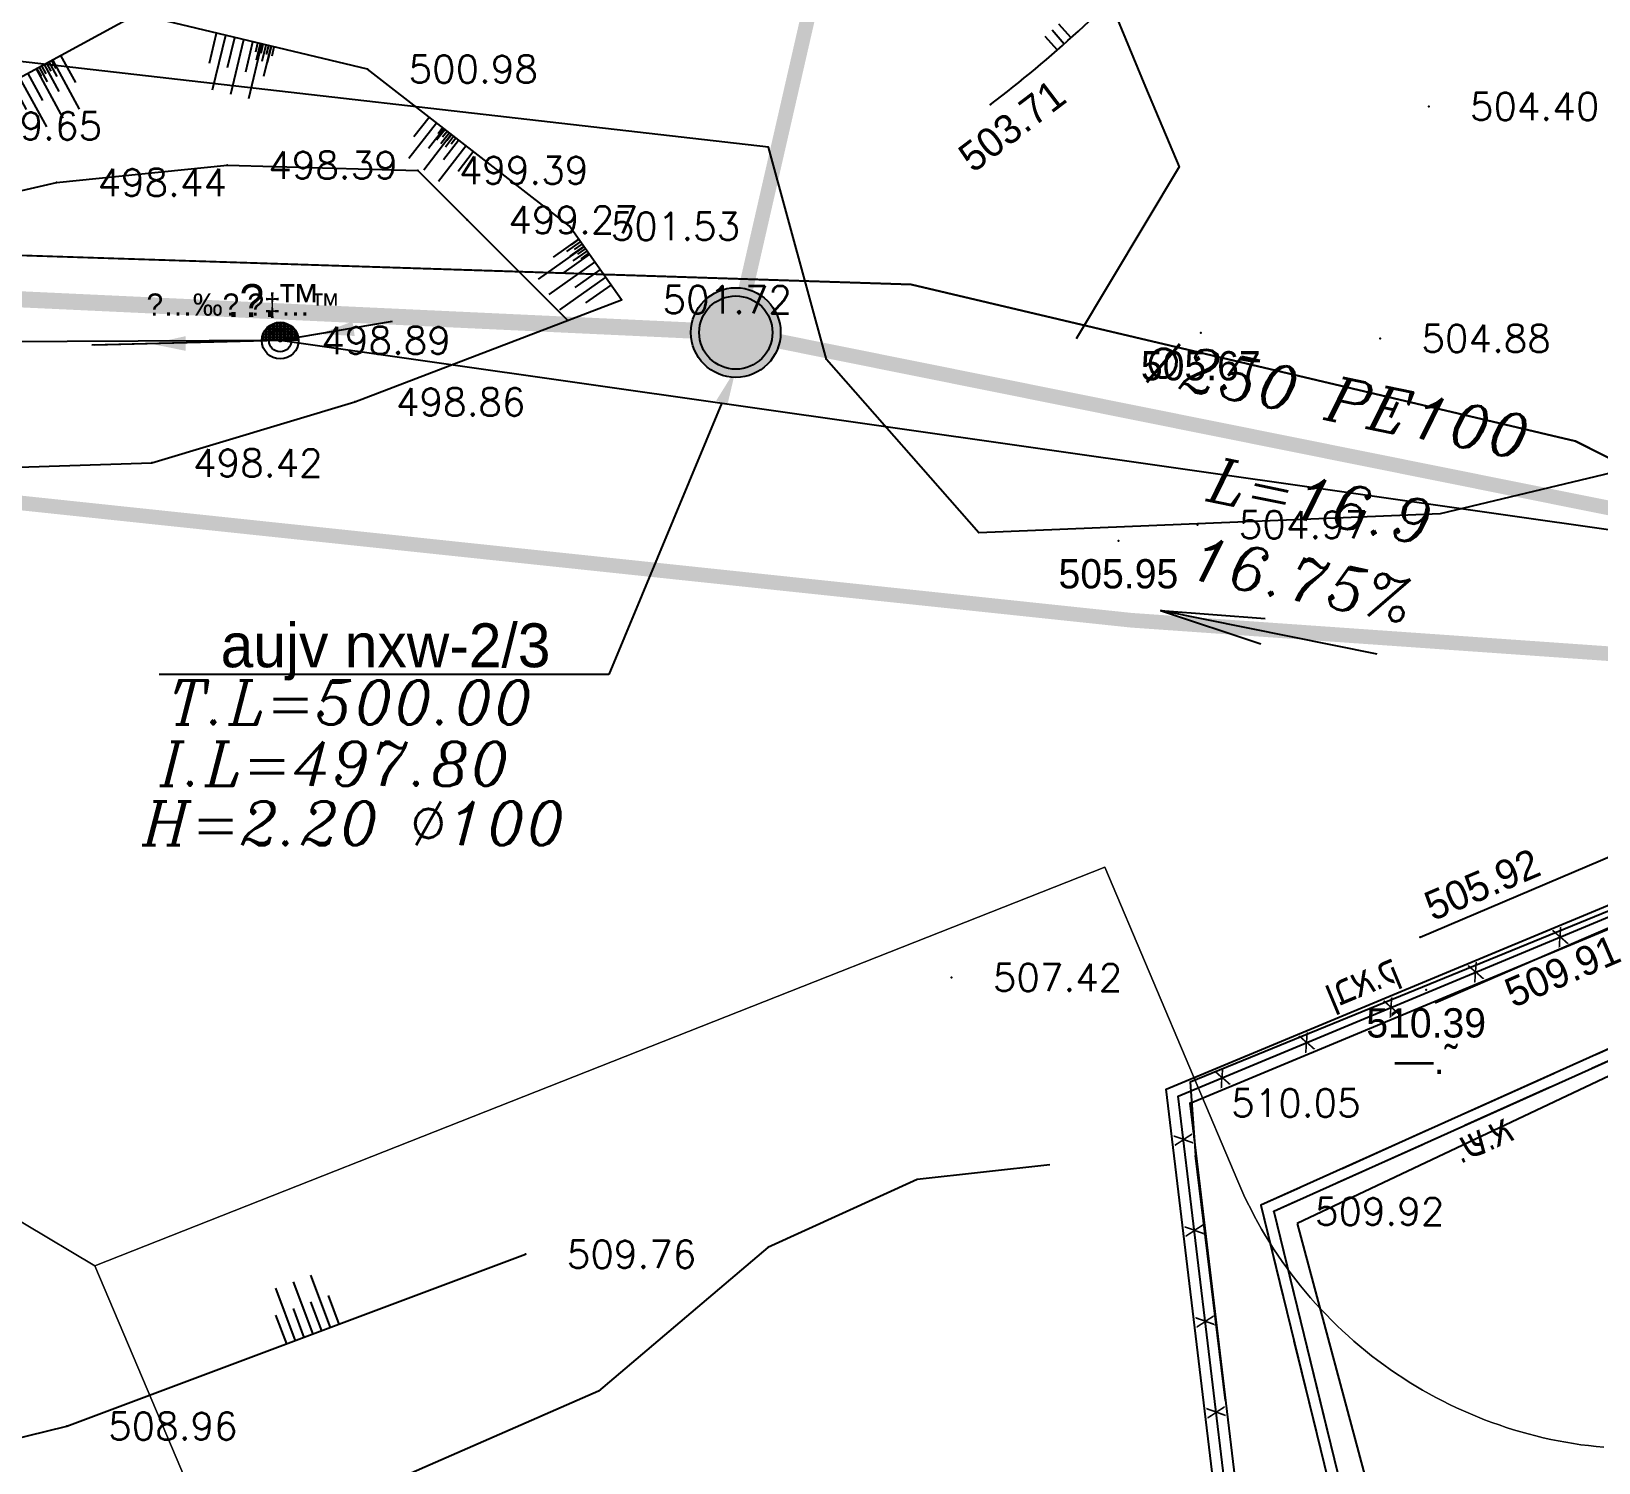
# Model space of a CAD drawing. Header units: metres. Extents: x 222509 to 223547, y 765290 to 766147.
# Drawn here: x 223092.9 to 223114.31, y 765757.65 to 765777.2 of the extents above; entities that cross this region are included whole.
import ezdxf
from ezdxf import colors
from ezdxf.entities.mleader import LeaderData, LeaderLine
from ezdxf.enums import TextEntityAlignment as Align
from ezdxf.math import Vec2, Vec3

# ---------------------------------------------------------------- set-up
doc = ezdxf.new("R2010")
doc.units = ezdxf.units.M
doc.linetypes.add('DASHED', pattern=[19.05, 12.7, -6.35])
for name, color, linetype in [('13', 8, 'Continuous'), ('15', 8, 'Continuous'), ('41', 8, 'Continuous'), ('A-S', 252, 'Continuous'), ('BIOV', 3, 'Continuous'), ('biuv metuhnan 200', 240, 'Continuous'), ('biuv metuhnan 250', 240, 'Continuous'), ('biuv-kayam-lbetol', 244, 'reka-biyuv$0$Reka_new$0$X_LINE-DASH2'), ('Biuv-Metuhnan', 240, 'Continuous'), ('C1600', 3, 'Continuous'), ('CU-SSWR-DATA', 240, 'Continuous'), ('CU-SSWR-SLOP', 240, 'Continuous'), ('CU-SSWR-SLOP-ARROW', 240, 'Continuous'), ('GADER', 6, 'Continuous'), ('K', 8, 'Continuous'), ('M1501', 8, 'Continuous'), ('M2602', 8, 'Continuous'), ('M3001', 253, 'Continuous'), ('M4801', 8, 'DASHED'), ('M4804', 8, 'Continuous'), ('maim kayam', 140, 'DASHED'), ('PNT', 8, 'Continuous'), ('PNTELEV', 5, 'Continuous'), ('R-M', 252, 'Continuous'), ('Sewage-man-names', 240, 'Continuous'), ('T', 8, 'Continuous'), ('T-M', 8, 'Continuous')]:
    doc.layers.add(name, color=color, linetype=linetype)
for name, color, linetype, lineweight in [('C1602_0', 3, 'Continuous', 13), ('M1509', 8, 'Continuous', 0), ('M1510', 8, 'Continuous', 25), ('M2404', 8, 'DASHED', 25), ('M2601', 8, 'Continuous', 25), ('M2605', 8, 'Continuous', 25)]:
    doc.layers.add(name, color=color, linetype=linetype, lineweight=lineweight)
doc.styles.add('GLONASS', font='techno_n.shx', dxfattribs={"width": 0.86})
doc.styles.add('HANIT_TEXT', font='hebtxt')
doc.styles.add('HEBTXT', font='HEBTXT.SHX', dxfattribs={"width": 0.86})
doc.styles.add('ITALIC', font='italic')
doc.styles.add('miryal', font='miryl')
doc.styles.add('PTXT', font='txt.shx')
doc.styles.add('reka-biyuv$0$Reka_new$0$STANDARD', font='HEB')
doc.styles.get("Standard").update_dxf_attribs({"font": 'arial.ttf'})
doc.linetypes.add('reka-biyuv$0$Reka_new$0$X_LINE-DASH2', pattern='A,0.5,-0.25,0.5,-0.0002,["X",reka-biyuv$0$Reka_new$0$STANDARD,S=0.3,R=0,X=0,Y=-0.14],-0.2', length=1.4502)
doc.linetypes.add('SLOPE2_1-50_0-15_1-00', pattern='A,1.5,[90,scadline.shx,S=0.15,R=0,X=0,Y=0],1.5', length=3)

# ---------------------------------------------------------------- blocks, each defined once
blk = doc.blocks.new('shuha-01')
h = blk.add_hatch(color=255)
h.dxf.hatch_style = 1
h.paths.add_polyline_path([(0.411, 0, 1), (-0.411, 0, 1)])
at = {"layer": 'Biuv-Metuhnan'}
h = blk.add_hatch(color=256, dxfattribs=at)
h.paths.add_polyline_path([(0.411, 0, 1), (-0.411, 0, 1)], flags=17)
h.paths.add_polyline_path([(0.503, 0, 1), (-0.503, 0, 1)])
for radius in [0.503, 0.411]:
    blk.add_circle((0, 0), radius, dxfattribs=at)
blk = doc.blocks.new('ARROW')
for p, q in [((0, 0), (1.0064, 0.0054)), ((1.0064, 0.0054), (0.5272, 0.0622)), ((1.0064, 0.0054), (0.5313, -0.0555))]:
    blk.add_line(p, q)
blk = doc.blocks.new('G$C48AC2FB6')
at = {"layer": 'maim kayam', "ltscale": 0.1}
blk.add_lwpolyline([(223137, 765768.647, 0.2, 0.2, 0), (223122.462, 765768.14, 0.2, 0.2, 0), (223107.924, 765769.158, 0.2, 0.2, 0), (223083.851, 765771.701, 0.2, 0.2, 0), (223044.964, 765774.013, 0.2, 0.2, 0), (222992.036, 765772.164, 0.2, 0.2, 0), (222926.762, 765765.458, 0.2, 0.2, 0), (222877.578, 765753.169, 0.2, 0.2, 0)], format="xyseb", dxfattribs=at)
blk = doc.blocks.new('SRVPNO1')
at = {"layer": 'PNTELEV', "color": 8, "style": 'PTXT'}
blk.add_attdef('ELEV2', (1.5, -0.5), '', height=1, dxfattribs=at)
blk = doc.blocks.new('B41')
at = {"layer": '41', "color": 0}
for p, q in [((0.127, 0.765), (0.127, 0)), ((0.382, 0.765), (0.382, 0)), ((0.637, 0.765), (0.637, 0)), ((0, 0.422), (0, 0)), ((0.255, 0.422), (0.255, 0)), ((0.51, 0.422), (0.51, 0)), ((0.765, 0.422), (0.765, 0))]:
    blk.add_line(p, q, dxfattribs=at)
blk = doc.blocks.new('B13')
at = {"layer": '13', "color": 0}
for p, q in [((-0.106, 0.226), (-0.106, 0.011)), ((-0.083, 0.236), (0.083, 0.236)), ((-0.076, 0.238), (-0.076, 0.011)), ((-0.046, 0.246), (-0.046, 0.011)), ((-0.016, 0.249), (-0.016, 0.011)), ((0.014, 0.25), (0.014, 0.011)), ((0.044, 0.246), (0.044, 0.011)), ((0.074, 0.239), (0.074, 0.011)), ((0.104, 0.228), (0.104, 0.011)), ((-0.25, 0.011), (0.25, 0.011)), ((-0.245, 0.048), (0.245, 0.048)), ((-0.235, 0.086), (0.235, 0.086)), ((-0.226, 0.106), (-0.226, 0.011)), ((-0.217, 0.123), (0.217, 0.123)), ((-0.196, 0.155), (-0.196, 0.011)), ((-0.191, 0.161), (0.191, 0.161)), ((-0.166, 0.187), (-0.166, 0.011)), ((-0.152, 0.198), (0.152, 0.198)), ((-0.136, 0.209), (-0.136, 0.011)), ((0.134, 0.211), (0.134, 0.011)), ((0.164, 0.189), (0.164, 0.011)), ((0.194, 0.158), (0.194, 0.011)), ((0.224, 0.112), (0.224, 0.011))]:
    blk.add_line(p, q, dxfattribs=at)
blk.add_circle((0, 0), 0.25, dxfattribs=at)
at = {"layer": '13', "color": 0, "style": 'HEBTXT'}
blk.add_text('.\x81.™', height=0.45, dxfattribs=at).set_placement((-0.722, 0.321))
blk = doc.blocks.new('B15')
at = {"layer": '15'}
blk.add_lwpolyline([(0.05, 0, 0, 1, 0), (-2.31, 0.04, 1, 1, 0)], format="xyseb", dxfattribs=at)
blk = doc.blocks.new('G$C9B10AD15')
at = {"layer": 'A-S'}
for points in [[(223120.743, 765759.154), (223120.25, 765758.133), (223118.421, 765758.506), (223115.437, 765763.75), (223109.694, 765761.169), (223111.272, 765754.708, -0.211255), (223109.414, 765751.335), (223104.423, 765749.059)], [(223120.893, 765759.12), (223120.334, 765757.963), (223118.324, 765758.373), (223115.374, 765763.557), (223109.869, 765761.083), (223111.424, 765754.72, -0.213481), (223109.491, 765751.205), (223104.485, 765748.923)]]:
    blk.add_lwpolyline(points, format="xyb", dxfattribs=at)
at = {"layer": 'BIOV', "color": 8}
blk.add_lwpolyline([(223097.829, 765773.236), (223096.301, 765772.978), (223093.729, 765772.914)], dxfattribs=at)
at = {"layer": 'GADER'}
blk.add_lwpolyline([(223102.867, 765750.639), (223107.731, 765752.845, 0.222322), (223109.233, 765757.085), (223108.564, 765762.659), (223116.39, 765765.917), (223118.669, 765761.143, 0.428928), (223122.797, 765759.486, 0.133732), (223124.228, 765760.52), (223126.931, 765764.433, 0.128739), (223127.489, 765770.43), (223125.764, 765774.785, 0.214233), (223117.271, 765783.143), (223106.671, 765787.818), (223096.054, 765792.674), (223077.601, 765801.3), (223057.898, 765810.53), (223046.621, 765815.7, -0.047574), (223039.174, 765820.352, -0.19257), (223031.748, 765835.088), (223031.287, 765840.87), (223030.625, 765850.447), (223029.608, 765865.945), (223024.761, 765868.858), (223023.624, 765876.642)], format="xyb", dxfattribs=at)
at = {"layer": 'K'}
for points in [[(223102.841, 765750.792), (223107.643, 765752.97, 0.220831), (223109.084, 765757.069), (223108.401, 765762.754), (223116.464, 765766.111), (223118.807, 765761.203, 0.42995), (223122.74, 765759.624, 0.133701), (223124.108, 765760.61), (223126.796, 765764.503, 0.127976), (223127.343, 765770.389), (223125.625, 765774.73, 0.214322), (223117.214, 765783.004), (223106.609, 765787.681), (223095.991, 765792.538), (223077.538, 765801.164), (223057.835, 765810.394), (223046.556, 765815.564, -0.047616), (223039.078, 765820.236, -0.192637), (223031.598, 765835.075), (223031.138, 765840.859), (223030.476, 765850.437), (223029.464, 765865.857), (223024.623, 765868.766), (223023.475, 765876.621)], [(223102.917, 765750.497), (223107.818, 765752.72, 0.223751), (223109.382, 765757.101), (223108.726, 765762.564), (223116.316, 765765.724), (223118.532, 765761.083, 0.427989), (223122.855, 765759.347, 0.13377), (223124.348, 765760.43), (223127.065, 765764.364, 0.129488), (223127.634, 765770.47), (223125.904, 765774.84, 0.214145), (223117.327, 765783.282), (223106.732, 765787.955), (223096.117, 765792.81), (223077.665, 765801.436), (223057.961, 765810.666), (223046.686, 765815.835, -0.047532), (223039.269, 765820.468, -0.192502), (223031.897, 765835.1), (223031.437, 765840.881), (223030.775, 765850.457), (223029.753, 765866.033), (223024.899, 765868.95), (223023.772, 765876.664)]]:
    blk.add_lwpolyline(points, format="xyb", dxfattribs=at)
at = {"layer": 'PNT', "color": 252}
for p in [(223097.492, 765776.684, 500.982), (223111.987, 765776.175, 504.404), (223095.577, 765775.373, 498.385), (223098.179, 765775.302, 499.386), (223093.244, 765775.136, 498.436), (223098.856, 765774.625, 499.265), (223100.252, 765774.538, 501.53), (223100.96, 765773.536, 501.722), (223096.301, 765772.978, 498.888), (223111.324, 765773.007, 504.88), (223097.321, 765772.139, 498.858), (223094.55, 765771.306, 498.417), (223108.83, 765770.462, 504.97), (223105.47, 765764.279, 507.422), (223108.726, 765762.564, 510.054), (223109.869, 765761.083, 509.918), (223099.653, 765760.498, 509.758), (223093.388, 765758.151, 508.963)]:
    blk.add_point(p, dxfattribs=at)
at = {"layer": 'R-M'}
blk.add_lwpolyline([(223100.96, 765773.536), (223100.252, 765774.538), (223097.492, 765776.684), (223094.348, 765777.437), (223091.538, 765775.909), (223089.392, 765774.247)], dxfattribs=at)
at = {"layer": 'R-M', "color": 252}
blk.add_lwpolyline([(223085.268, 765756.157), (223093.388, 765758.151), (223099.653, 765760.498)], dxfattribs=at)
at = {"layer": 'T-M'}
for points in [[(223089.392, 765774.247), (223093.244, 765775.136), (223095.577, 765775.373), (223098.179, 765775.302), (223100.227, 765773.254)], [(223085.598, 765769.893), (223090.484, 765771.178), (223094.55, 765771.306), (223097.321, 765772.139), (223100.96, 765773.536)]]:
    blk.add_lwpolyline(points, dxfattribs=at)
at = {"layer": 'BIOV', "color": 8, "xscale": 0.2, "yscale": 0.2, "zscale": 0.2}
for p, rotation in [((223096.847, 765773.07), 189.5955889643649), ((223094.547, 765772.934), 181.4301161682543)]:
    blk.add_blockref('B15', p, dxfattribs=dict(at, rotation=rotation))
at = {"layer": 'PNT', "color": 252}
ref = blk.add_blockref('SRVPNO1', (223097.492, 765776.684, 500.982), dxfattribs=dict(at, xscale=0.375, yscale=0.375, zscale=0.375))
ref.add_attrib('ELEV2', '500.98', (223098.054, 765776.497, 500.982), dxfattribs={"layer": 'PNTELEV', "color": 8, "height": 0.375, "style": 'PTXT'})
ref = blk.add_blockref('SRVPNO1', (223111.987, 765776.175, 504.404), dxfattribs=dict(at, xscale=0.375, yscale=0.375, zscale=0.375))
ref.add_attrib('ELEV2', '504.40', (223112.549, 765775.988, 504.404), dxfattribs={"layer": 'PNTELEV', "color": 8, "height": 0.375, "style": 'PTXT'})
ref = blk.add_blockref('SRVPNO1', (223091.538, 765775.909, 499.654), dxfattribs=dict(at, xscale=0.375, yscale=0.375, zscale=0.375))
ref.add_attrib('ELEV2', '499.65', (223092.101, 765775.721, 499.654), dxfattribs={"layer": 'PNTELEV', "color": 8, "height": 0.375, "style": 'PTXT'})
ref = blk.add_blockref('SRVPNO1', (223095.577, 765775.373, 498.385), dxfattribs=dict(at, xscale=0.375, yscale=0.375, zscale=0.375))
ref.add_attrib('ELEV2', '498.39', (223096.139, 765775.186, 498.385), dxfattribs={"layer": 'PNTELEV', "color": 8, "height": 0.375, "style": 'PTXT'})
ref = blk.add_blockref('SRVPNO1', (223098.179, 765775.302, 499.386), dxfattribs=dict(at, xscale=0.375, yscale=0.375, zscale=0.375))
ref.add_attrib('ELEV2', '499.39', (223098.742, 765775.115, 499.386), dxfattribs={"layer": 'PNTELEV', "color": 8, "height": 0.375, "style": 'PTXT'})
ref = blk.add_blockref('SRVPNO1', (223093.244, 765775.136, 498.436), dxfattribs=dict(at, xscale=0.375, yscale=0.375, zscale=0.375))
ref.add_attrib('ELEV2', '498.44', (223093.807, 765774.949, 498.436), dxfattribs={"layer": 'PNTELEV', "color": 8, "height": 0.375, "style": 'PTXT'})
ref = blk.add_blockref('SRVPNO1', (223098.856, 765774.625, 499.265), dxfattribs=dict(at, xscale=0.375, yscale=0.375, zscale=0.375))
ref.add_attrib('ELEV2', '499.27', (223099.418, 765774.438, 499.265), dxfattribs={"layer": 'PNTELEV', "color": 8, "height": 0.375, "style": 'PTXT'})
ref = blk.add_blockref('SRVPNO1', (223100.252, 765774.538, 501.53), dxfattribs=dict(at, xscale=0.375, yscale=0.375, zscale=0.375))
ref.add_attrib('ELEV2', '501.53', (223100.815, 765774.35, 501.53), dxfattribs={"layer": 'PNTELEV', "color": 8, "height": 0.375, "style": 'PTXT'})
ref = blk.add_blockref('SRVPNO1', (223100.96, 765773.536, 501.722), dxfattribs=dict(at, xscale=0.375, yscale=0.375, zscale=0.375))
ref.add_attrib('ELEV2', '501.72', (223101.522, 765773.348, 501.722), dxfattribs={"layer": 'PNTELEV', "color": 8, "height": 0.375, "style": 'PTXT'})
ref = blk.add_blockref('SRVPNO1', (223096.301, 765772.978, 498.888), dxfattribs=dict(at, xscale=0.375, yscale=0.375, zscale=0.375))
ref.add_attrib('ELEV2', '498.89', (223096.864, 765772.791, 498.888), dxfattribs={"layer": 'PNTELEV', "color": 8, "height": 0.375, "style": 'PTXT'})
ref = blk.add_blockref('SRVPNO1', (223111.324, 765773.007, 504.88), dxfattribs=dict(at, xscale=0.375, yscale=0.375, zscale=0.375))
ref.add_attrib('ELEV2', '504.88', (223111.886, 765772.819, 504.88), dxfattribs={"layer": 'PNTELEV', "color": 8, "height": 0.375, "style": 'PTXT'})
ref = blk.add_blockref('SRVPNO1', (223097.321, 765772.139, 498.858), dxfattribs=dict(at, xscale=0.375, yscale=0.375, zscale=0.375))
ref.add_attrib('ELEV2', '498.86', (223097.883, 765771.951, 498.858), dxfattribs={"layer": 'PNTELEV', "color": 8, "height": 0.375, "style": 'PTXT'})
ref = blk.add_blockref('SRVPNO1', (223094.55, 765771.306, 498.417), dxfattribs=dict(at, xscale=0.375, yscale=0.375, zscale=0.375))
ref.add_attrib('ELEV2', '498.42', (223095.112, 765771.118, 498.417), dxfattribs={"layer": 'PNTELEV', "color": 8, "height": 0.375, "style": 'PTXT'})
ref = blk.add_blockref('SRVPNO1', (223108.83, 765770.462, 504.97), dxfattribs=dict(at, xscale=0.375, yscale=0.375, zscale=0.375))
ref.add_attrib('ELEV2', '504.97', (223109.392, 765770.275, 504.97), dxfattribs={"layer": 'PNTELEV', "color": 8, "height": 0.375, "style": 'PTXT'})
ref = blk.add_blockref('SRVPNO1', (223105.47, 765764.279, 507.422), dxfattribs=dict(at, xscale=0.375, yscale=0.375, zscale=0.375))
ref.add_attrib('ELEV2', '507.42', (223106.033, 765764.091, 507.422), dxfattribs={"layer": 'PNTELEV', "color": 8, "height": 0.375, "style": 'PTXT'})
ref = blk.add_blockref('SRVPNO1', (223108.726, 765762.564, 510.054), dxfattribs=dict(at, xscale=0.375, yscale=0.375, zscale=0.375))
ref.add_attrib('ELEV2', '510.05', (223109.288, 765762.377, 510.054), dxfattribs={"layer": 'PNTELEV', "color": 8, "height": 0.375, "style": 'PTXT'})
ref = blk.add_blockref('SRVPNO1', (223109.869, 765761.083, 509.918), dxfattribs=dict(at, xscale=0.375, yscale=0.375, zscale=0.375))
ref.add_attrib('ELEV2', '509.92', (223110.432, 765760.895, 509.918), dxfattribs={"layer": 'PNTELEV', "color": 8, "height": 0.375, "style": 'PTXT'})
ref = blk.add_blockref('SRVPNO1', (223099.653, 765760.498, 509.758), dxfattribs=dict(at, xscale=0.375, yscale=0.375, zscale=0.375))
ref.add_attrib('ELEV2', '509.76', (223100.215, 765760.311, 509.758), dxfattribs={"layer": 'PNTELEV', "color": 8, "height": 0.375, "style": 'PTXT'})
ref = blk.add_blockref('SRVPNO1', (223093.388, 765758.151, 508.963), dxfattribs=dict(at, xscale=0.375, yscale=0.375, zscale=0.375))
ref.add_attrib('ELEV2', '508.96', (223093.951, 765757.963, 508.963), dxfattribs={"layer": 'PNTELEV', "color": 8, "height": 0.375, "style": 'PTXT'})
at = {"layer": 'R-M'}
for p, rotation in [((223096.176, 765776.999), 166.5311505952823), ((223093.307, 765776.871), 208.5361201623263), ((223100.819, 765773.736), 125.2445240094795), ((223096.387, 765759.274), 20.5370004207191)]:
    blk.add_blockref('B41', p, dxfattribs=dict(at, rotation=rotation))
at = {"layer": 'R-M', "yscale": 0.8, "rotation": 142.1336404652662}
blk.add_blockref('B41', (223098.938, 765775.56), dxfattribs=at)
at = {"layer": 'R-M'}
blk.add_blockref('B13', (223096.301, 765772.978, 498.888), dxfattribs=at)
at = {"layer": 'GADER', "style": 'GLONASS', "text_generation_flag": 2, "width": 0.86}
for rotation, p in [(22.6038, (223113.781, 765764.831)), (22.6038, (223112.627, 765764.351)), (22.6038, (223111.473, 765763.87)), (22.6038, (223110.319, 765763.39)), (22.6038, (223109.165, 765762.909)), (276.8473, (223108.635, 765762.065)), (276.8473, (223108.784, 765760.824)), (276.8473, (223108.933, 765759.582)), (276.8473, (223109.082, 765758.341))]:
    blk.add_text('X', height=0.25, rotation=rotation, dxfattribs=at).set_placement(p, align=Align.MIDDLE_CENTER)
at = {"layer": 'T', "style": 'GLONASS', "text_generation_flag": 2, "width": 0.86}
for s, rotation, p in [('ק.אבן', 22.6038, (223111.621, 765764.245)), ('א.ש.', 24.1996, (223113.171, 765762.069))]:
    blk.add_text(s, height=0.375, rotation=rotation, dxfattribs=at).set_placement(p)
blk = doc.blocks.new('M4804_E')
for radius in [0.5, 0.05]:
    blk.add_circle((0, 0), radius)
at = {"style": 'HANIT_TEXT'}
for tag, p in [('NAME', (0, -1)), ('HEIGHT', (0, -2.5))]:
    blk.add_attdef(tag, text='', height=1, dxfattribs=at).set_placement(p, align=Align.TOP_CENTER)
blk.add_attdef('DESC', text='', height=1, dxfattribs=at).set_placement((-1, -4), align=Align.TOP_RIGHT)
blk.add_attdef('MARK', text='', height=1, dxfattribs=at).set_placement((0, -4), align=Align.TOP_LEFT)
at = {"style": 'HANIT_TEXT', "flags": 1}
blk.add_attdef('OWNER', text='', height=1, dxfattribs=at).set_placement((0, -5.5), align=Align.TOP_CENTER)
blk = doc.blocks.new('G$CFB36F9AD')
at = {"layer": 'M1509'}
for points in [[(223089.392, 765774.247), (223093.244, 765775.136), (223095.577, 765775.373), (223098.179, 765775.302), (223100.227, 765773.254)], [(223085.598, 765769.893), (223090.484, 765771.178), (223094.55, 765771.306), (223097.321, 765772.139), (223100.96, 765773.536)]]:
    blk.add_lwpolyline(points, dxfattribs=at)
at = {"layer": 'M1510', "linetype": 'SLOPE2_1-50_0-15_1-00', "flags": 128}
for points in [[(223100.96, 765773.536), (223100.252, 765774.538), (223097.492, 765776.684), (223094.348, 765777.437), (223091.538, 765775.909), (223089.392, 765774.247)], [(223085.268, 765756.157), (223093.388, 765758.151), (223099.653, 765760.498)]]:
    blk.add_lwpolyline(points, dxfattribs=at)
at = {"layer": 'M2404', "ltscale": 0.1}
for points in [[(223120.743, 765759.154), (223120.25, 765758.133), (223118.421, 765758.506), (223115.437, 765763.75), (223109.694, 765761.169), (223111.272, 765754.708, -0.211255), (223109.414, 765751.335), (223104.423, 765749.059)], [(223120.893, 765759.12), (223120.334, 765757.963), (223118.324, 765758.373), (223115.374, 765763.557), (223109.869, 765761.083), (223111.424, 765754.72, -0.213481), (223109.491, 765751.205), (223104.485, 765748.923)]]:
    blk.add_lwpolyline(points, format="xyb", dxfattribs=at)
at = {"layer": 'M2601'}
blk.add_lwpolyline([(223102.867, 765750.639), (223107.731, 765752.845, 0.222322), (223109.233, 765757.085), (223108.564, 765762.659), (223116.39, 765765.917), (223118.669, 765761.143, 0.428928), (223122.797, 765759.486, 0.133732), (223124.228, 765760.52), (223126.931, 765764.433, 0.128739), (223127.489, 765770.43), (223125.764, 765774.785, 0.214233), (223117.271, 765783.143), (223106.671, 765787.818), (223096.054, 765792.674), (223077.601, 765801.3), (223057.898, 765810.53), (223046.621, 765815.7, -0.047574), (223039.174, 765820.352, -0.19257), (223031.748, 765835.088), (223031.287, 765840.87), (223030.625, 765850.447), (223029.608, 765865.945), (223024.761, 765868.858), (223023.624, 765876.642)], format="xyb", dxfattribs=at)
at = {"layer": 'M2605'}
for points in [[(223102.841, 765750.792), (223107.643, 765752.97, 0.220831), (223109.084, 765757.069), (223108.401, 765762.754), (223116.464, 765766.111), (223118.807, 765761.203, 0.42995), (223122.74, 765759.624, 0.133701), (223124.108, 765760.61), (223126.796, 765764.503, 0.127976), (223127.343, 765770.389), (223125.625, 765774.73, 0.214322), (223117.214, 765783.004), (223106.609, 765787.681), (223095.991, 765792.538), (223077.538, 765801.164), (223057.835, 765810.394), (223046.556, 765815.564, -0.047616), (223039.078, 765820.236, -0.192637), (223031.598, 765835.075), (223031.138, 765840.859), (223030.476, 765850.437), (223029.464, 765865.857), (223024.623, 765868.766), (223023.475, 765876.621)], [(223102.917, 765750.497), (223107.818, 765752.72, 0.223751), (223109.382, 765757.101), (223108.726, 765762.564), (223116.316, 765765.724), (223118.532, 765761.083, 0.427989), (223122.855, 765759.347, 0.13377), (223124.348, 765760.43), (223127.065, 765764.364, 0.129488), (223127.634, 765770.47), (223125.904, 765774.84, 0.214145), (223117.327, 765783.282), (223106.732, 765787.955), (223096.117, 765792.81), (223077.665, 765801.436), (223057.961, 765810.666), (223046.686, 765815.835, -0.047532), (223039.269, 765820.468, -0.192502), (223031.897, 765835.1), (223031.437, 765840.881), (223030.775, 765850.457), (223029.753, 765866.033), (223024.899, 765868.95), (223023.772, 765876.664)]]:
    blk.add_lwpolyline(points, format="xyb", dxfattribs=at)
at = {"layer": 'M4801', "ltscale": 0.2}
blk.add_lwpolyline([(223097.829, 765773.236), (223096.301, 765772.978), (223093.729, 765772.914)], dxfattribs=at)
at = {"layer": 'PNT'}
for p in [(223097.492, 765776.684, 500.982), (223111.987, 765776.175, 504.404), (223095.577, 765775.373, 498.385), (223098.179, 765775.302, 499.386), (223093.244, 765775.136, 498.436), (223098.856, 765774.625, 499.265), (223100.252, 765774.538, 501.53), (223100.96, 765773.536, 501.722), (223096.301, 765772.978, 498.888), (223111.324, 765773.007, 504.88), (223097.321, 765772.139, 498.858), (223094.55, 765771.306, 498.417), (223108.83, 765770.462, 504.97), (223105.47, 765764.279, 507.422), (223108.726, 765762.564, 510.054), (223109.869, 765761.083, 509.918), (223099.653, 765760.498, 509.758), (223093.388, 765758.151, 508.963)]:
    blk.add_point(p, dxfattribs=at)
at = {"layer": 'BIOV'}
for p, xscale, yscale, zscale, rotation in [((223096.847, 765773.07), 0.1999999999964689, 0.1999999999964689, 0.1999999999964689, 189.5955889716922), ((223094.547, 765772.934), 0.1999999999969796, 0.1999999999969796, 0.1999999999969796, 181.4301161632326)]:
    blk.add_blockref('B15', p, dxfattribs=dict(at, xscale=xscale, yscale=yscale, zscale=zscale, rotation=rotation))
at = {"layer": 'M1510', "linetype": 'SLOPE2_1-50_0-15_1-00'}
for p, xscale, yscale, zscale, rotation in [((223096.219, 765776.989), 0.2999999999821742, 0.2999999999821742, 0.2999999999821742, 166.5311506042713), ((223093.181, 765776.803), 0.3000000000087614, 0.3000000000087614, 0.3000000000087614, 208.5361201658222), ((223098.7, 765775.745), 0.2999999999828357, 0.2399999999906868, 0.2999999999828357, 142.1336404672801), ((223100.513, 765774.169), 0.2999999999887682, 0.2999999999887682, 0.2999999999887682, 125.2445240102097)]:
    blk.add_blockref('B41', p, dxfattribs=dict(at, xscale=xscale, yscale=yscale, zscale=zscale, rotation=rotation))
at = {"layer": 'M1510', "linetype": 'SLOPE2_1-50_0-15_1-00', "rotation": 20.53700042246379}
blk.add_blockref('B41', (223096.387, 765759.274), dxfattribs=at)
at = {"layer": 'M4804'}
ref = blk.add_blockref('M4804_E', (223096.301, 765772.978), dxfattribs=dict(at, xscale=0.3040000000037253, yscale=0.3040000000037253, zscale=0.1520000000020048))
ref.add_attrib('MARK', '\x81…‰\x81 \x9a‡…™', dxfattribs={"layer": '0', "height": 0.304, "style": 'HANIT_TEXT'}).set_placement((223094.476, 765773.621), align=Align.TOP_LEFT)
at = {"layer": 'PNT'}
ref = blk.add_blockref('SRVPNO1', (223097.492, 765776.684, 500.982), dxfattribs=dict(at, xscale=0.375, yscale=0.375, zscale=0.375))
ref.add_attrib('ELEV2', '500.98', (223098.054, 765776.497, 500.982), dxfattribs={"layer": 'PNTELEV', "color": 8, "height": 0.375, "style": 'PTXT'})
ref = blk.add_blockref('SRVPNO1', (223111.987, 765776.175, 504.404), dxfattribs=dict(at, xscale=0.375, yscale=0.375, zscale=0.375))
ref.add_attrib('ELEV2', '504.40', (223112.549, 765775.988, 504.404), dxfattribs={"layer": 'PNTELEV', "color": 8, "height": 0.375, "style": 'PTXT'})
ref = blk.add_blockref('SRVPNO1', (223091.538, 765775.909, 499.654), dxfattribs=dict(at, xscale=0.375, yscale=0.375, zscale=0.375))
ref.add_attrib('ELEV2', '499.65', (223092.101, 765775.721, 499.654), dxfattribs={"layer": 'PNTELEV', "color": 8, "height": 0.375, "style": 'PTXT'})
ref = blk.add_blockref('SRVPNO1', (223095.577, 765775.373, 498.385), dxfattribs=dict(at, xscale=0.375, yscale=0.375, zscale=0.375))
ref.add_attrib('ELEV2', '498.39', (223096.139, 765775.186, 498.385), dxfattribs={"layer": 'PNTELEV', "color": 8, "height": 0.375, "style": 'PTXT'})
ref = blk.add_blockref('SRVPNO1', (223098.179, 765775.302, 499.386), dxfattribs=dict(at, xscale=0.375, yscale=0.375, zscale=0.375))
ref.add_attrib('ELEV2', '499.39', (223098.742, 765775.115, 499.386), dxfattribs={"layer": 'PNTELEV', "color": 8, "height": 0.375, "style": 'PTXT'})
ref = blk.add_blockref('SRVPNO1', (223093.244, 765775.136, 498.436), dxfattribs=dict(at, xscale=0.375, yscale=0.375, zscale=0.375))
ref.add_attrib('ELEV2', '498.44', (223093.807, 765774.949, 498.436), dxfattribs={"layer": 'PNTELEV', "color": 8, "height": 0.375, "style": 'PTXT'})
ref = blk.add_blockref('SRVPNO1', (223098.856, 765774.625, 499.265), dxfattribs=dict(at, xscale=0.375, yscale=0.375, zscale=0.375))
ref.add_attrib('ELEV2', '499.27', (223099.418, 765774.438, 499.265), dxfattribs={"layer": 'PNTELEV', "color": 8, "height": 0.375, "style": 'PTXT'})
ref = blk.add_blockref('SRVPNO1', (223100.252, 765774.538, 501.53), dxfattribs=dict(at, xscale=0.375, yscale=0.375, zscale=0.375))
ref.add_attrib('ELEV2', '501.53', (223100.815, 765774.35, 501.53), dxfattribs={"layer": 'PNTELEV', "color": 8, "height": 0.375, "style": 'PTXT'})
ref = blk.add_blockref('SRVPNO1', (223100.96, 765773.536, 501.722), dxfattribs=dict(at, xscale=0.375, yscale=0.375, zscale=0.375))
ref.add_attrib('ELEV2', '501.72', (223101.522, 765773.348, 501.722), dxfattribs={"layer": 'PNTELEV', "color": 8, "height": 0.375, "style": 'PTXT'})
ref = blk.add_blockref('SRVPNO1', (223096.301, 765772.978, 498.888), dxfattribs=dict(at, xscale=0.375, yscale=0.375, zscale=0.375))
ref.add_attrib('ELEV2', '498.89', (223096.864, 765772.791, 498.888), dxfattribs={"layer": 'PNTELEV', "color": 8, "height": 0.375, "style": 'PTXT'})
ref = blk.add_blockref('SRVPNO1', (223111.324, 765773.007, 504.88), dxfattribs=dict(at, xscale=0.375, yscale=0.375, zscale=0.375))
ref.add_attrib('ELEV2', '504.88', (223111.886, 765772.819, 504.88), dxfattribs={"layer": 'PNTELEV', "color": 8, "height": 0.375, "style": 'PTXT'})
ref = blk.add_blockref('SRVPNO1', (223097.321, 765772.139, 498.858), dxfattribs=dict(at, xscale=0.375, yscale=0.375, zscale=0.375))
ref.add_attrib('ELEV2', '498.86', (223097.883, 765771.951, 498.858), dxfattribs={"layer": 'PNTELEV', "color": 8, "height": 0.375, "style": 'PTXT'})
ref = blk.add_blockref('SRVPNO1', (223094.55, 765771.306, 498.417), dxfattribs=dict(at, xscale=0.375, yscale=0.375, zscale=0.375))
ref.add_attrib('ELEV2', '498.42', (223095.112, 765771.118, 498.417), dxfattribs={"layer": 'PNTELEV', "color": 8, "height": 0.375, "style": 'PTXT'})
ref = blk.add_blockref('SRVPNO1', (223108.83, 765770.462, 504.97), dxfattribs=dict(at, xscale=0.375, yscale=0.375, zscale=0.375))
ref.add_attrib('ELEV2', '504.97', (223109.392, 765770.275, 504.97), dxfattribs={"layer": 'PNTELEV', "color": 8, "height": 0.375, "style": 'PTXT'})
ref = blk.add_blockref('SRVPNO1', (223105.47, 765764.279, 507.422), dxfattribs=dict(at, xscale=0.375, yscale=0.375, zscale=0.375))
ref.add_attrib('ELEV2', '507.42', (223106.033, 765764.091, 507.422), dxfattribs={"layer": 'PNTELEV', "color": 8, "height": 0.375, "style": 'PTXT'})
ref = blk.add_blockref('SRVPNO1', (223108.726, 765762.564, 510.054), dxfattribs=dict(at, xscale=0.375, yscale=0.375, zscale=0.375))
ref.add_attrib('ELEV2', '510.05', (223109.288, 765762.377, 510.054), dxfattribs={"layer": 'PNTELEV', "color": 8, "height": 0.375, "style": 'PTXT'})
ref = blk.add_blockref('SRVPNO1', (223109.869, 765761.083, 509.918), dxfattribs=dict(at, xscale=0.375, yscale=0.375, zscale=0.375))
ref.add_attrib('ELEV2', '509.92', (223110.432, 765760.895, 509.918), dxfattribs={"layer": 'PNTELEV', "color": 8, "height": 0.375, "style": 'PTXT'})
ref = blk.add_blockref('SRVPNO1', (223099.653, 765760.498, 509.758), dxfattribs=dict(at, xscale=0.375, yscale=0.375, zscale=0.375))
ref.add_attrib('ELEV2', '509.76', (223100.215, 765760.311, 509.758), dxfattribs={"layer": 'PNTELEV', "color": 8, "height": 0.375, "style": 'PTXT'})
ref = blk.add_blockref('SRVPNO1', (223093.388, 765758.151, 508.963), dxfattribs=dict(at, xscale=0.375, yscale=0.375, zscale=0.375))
ref.add_attrib('ELEV2', '508.96', (223093.951, 765757.963, 508.963), dxfattribs={"layer": 'PNTELEV', "color": 8, "height": 0.375, "style": 'PTXT'})
at = {"layer": 'M2601', "style": 'GLONASS', "text_generation_flag": 2, "width": 0.86}
for rotation, p in [(22.6038, (223113.781, 765764.831)), (22.6038, (223112.627, 765764.351)), (22.6038, (223111.473, 765763.87)), (22.6038, (223110.319, 765763.39)), (22.6038, (223109.165, 765762.909)), (276.8473, (223108.635, 765762.065)), (276.8473, (223108.784, 765760.824)), (276.8473, (223108.933, 765759.582)), (276.8473, (223109.082, 765758.341))]:
    blk.add_text('X', height=0.25, rotation=rotation, dxfattribs=at).set_placement(p, align=Align.MIDDLE_CENTER)
at = {"layer": 'M2605', "style": 'GLONASS', "text_generation_flag": 2, "width": 0.86}
for s, rotation, p in [('ק.אבן', 22.6038, (223111.621, 765764.245)), ('א.ש.', 24.1996, (223113.171, 765762.069))]:
    blk.add_text(s, height=0.375, rotation=rotation, dxfattribs=at).set_placement(p)
blk = doc.blocks.new('M1502_P')
blk.add_point((0, 0))
at = {"style": 'HANIT_TEXT', "flags": 1}
blk.add_attdef('NAME', text='', height=1.6, dxfattribs=at).set_placement((0, 0.5), align=Align.BOTTOM_CENTER)
at = {"style": 'HANIT_TEXT'}
blk.add_attdef('HEIGHT', text='', height=1.6, dxfattribs=at).set_placement((0, -1), align=Align.TOP_CENTER)
at = {"style": 'HANIT_TEXT', "flags": 1}
blk.add_attdef('MARK', text='', height=1.6, dxfattribs=at).set_placement((0, -3), align=Align.TOP_CENTER)
blk = doc.blocks.new('M1510_G')
at = {"color": 17}
for p, q in [((-0.5, 0), (-0.5, 1)), ((0, 0), (0, 1)), ((0.5, 0), (0.5, 1))]:
    blk.add_line(p, q, dxfattribs=at)
blk = doc.blocks.new('G$C17BD8FF4')
at = {"layer": 'C1600'}
for points in [[(222964.641, 765784.125), (222997.891, 765778.812), (223008.922, 765784.875), (223066.641, 765783.062), (223071.469, 765782.875), (223092.594, 765782.062), (223102.734, 765781.688), (223105.984, 765781.312), (223109.281, 765780.75), (223115.25, 765779.25), (223118.781, 765777.812), (223140.203, 765767.125), (223139.219, 765762.688), (223138.078, 765759.419), (223113.989, 765771.606), (223104.92, 765773.745), (223010.981, 765776.807), (222999.582, 765770.71), (222962.172, 765776.227)], [(222831.792, 765764.058), (222835.36, 765764.923), (222845.442, 765757.235), (222882.056, 765752.647), (222908.246, 765760.436), (222920.188, 765761.379), (222933.859, 765765.757), (222949.883, 765768.303), (222957.169, 765775.153), (222962.172, 765776.227), (222999.582, 765770.71), (223010.981, 765776.807), (223104.92, 765773.745), (223113.989, 765771.606), (223138.078, 765759.419), (223136.907, 765753.993), (223133.69, 765739.09), (223141.036, 765735.955), (223146.76, 765724.5), (223157.168, 765728.369)]]:
    blk.add_lwpolyline(points, dxfattribs=at)
at = {"layer": 'C1602_0'}
for points in [[(222964.641, 765784.125), (222997.891, 765778.812), (223008.922, 765784.875), (223066.641, 765783.062), (223071.469, 765782.875), (223092.594, 765782.062), (223102.734, 765781.688), (223105.984, 765781.312), (223109.281, 765780.75), (223115.25, 765779.25), (223118.781, 765777.812), (223140.203, 765767.125), (223139.219, 765762.688), (223138.078, 765759.419), (223113.989, 765771.606), (223104.92, 765773.745), (223010.981, 765776.807), (222999.582, 765770.71), (222962.172, 765776.227)], [(223010.981, 765776.807), (223104.92, 765773.745), (223113.989, 765771.606), (223138.078, 765759.419), (223136.907, 765753.993)], [(223114.376, 765757.863), (223114.272, 765757.873), (223114.168, 765757.885), (223114.064, 765757.898), (223113.961, 765757.914), (223113.857, 765757.931), (223113.754, 765757.95), (223113.652, 765757.971), (223113.549, 765757.994), (223113.448, 765758.019), (223113.346, 765758.045), (223113.246, 765758.073), (223113.145, 765758.103), (223113.045, 765758.134), (223112.946, 765758.168), (223112.847, 765758.203), (223112.749, 765758.239), (223112.652, 765758.278), (223112.555, 765758.318), (223112.459, 765758.36), (223112.364, 765758.403), (223112.269, 765758.448), (223112.176, 765758.495), (223112.083, 765758.543), (223111.991, 765758.593), (223111.9, 765758.645), (223111.809, 765758.698), (223111.72, 765758.753), (223111.632, 765758.809), (223111.544, 765758.867), (223111.458, 765758.926), (223111.373, 765758.987), (223111.289, 765759.05), (223111.206, 765759.113), (223111.124, 765759.179), (223111.043, 765759.245), (223110.964, 765759.313), (223110.885, 765759.383), (223110.808, 765759.454), (223110.732, 765759.526), (223110.657, 765759.599), (223110.584, 765759.674), (223110.512, 765759.75), (223110.441, 765759.827), (223110.372, 765759.906), (223110.304, 765759.985), (223110.237, 765760.066), (223110.172, 765760.148), (223110.109, 765760.231), (223110.046, 765760.315), (223109.986, 765760.401), (223109.926, 765760.487), (223109.868, 765760.574), (223109.812, 765760.663), (223109.758, 765760.752), (223109.704, 765760.842), (223109.653, 765760.933), (223109.603, 765761.025), (223109.555, 765761.118), (223109.508, 765761.212), (223109.463, 765761.307), (223109.42, 765761.402), (223109.378, 765761.498), (223107.562, 765765.784), (223093.77, 765760.343), (223088.962, 765763.21)], [(223088.962, 765763.21), (223093.77, 765760.343), (223093.77, 765760.343), (223095.594, 765756.037)], [(223095.594, 765756.037), (223093.77, 765760.343), (223107.562, 765765.784), (223109.378, 765761.498), (223109.42, 765761.402), (223109.463, 765761.307), (223109.508, 765761.212), (223109.555, 765761.118), (223109.603, 765761.025), (223109.653, 765760.933), (223109.704, 765760.842), (223109.758, 765760.752), (223109.812, 765760.663), (223109.868, 765760.574), (223109.926, 765760.487), (223109.986, 765760.401), (223110.046, 765760.315), (223110.109, 765760.231), (223110.172, 765760.148), (223110.237, 765760.066), (223110.304, 765759.985), (223110.372, 765759.906), (223110.441, 765759.827), (223110.512, 765759.75), (223110.584, 765759.674), (223110.657, 765759.599), (223110.732, 765759.526), (223110.808, 765759.454), (223110.885, 765759.383), (223110.964, 765759.313), (223111.043, 765759.245), (223111.124, 765759.179), (223111.206, 765759.113), (223111.289, 765759.05), (223111.373, 765758.987), (223111.458, 765758.926), (223111.544, 765758.867), (223111.632, 765758.809), (223111.72, 765758.753), (223111.809, 765758.698), (223111.9, 765758.645), (223111.991, 765758.593), (223112.083, 765758.543), (223112.176, 765758.495), (223112.269, 765758.448), (223112.364, 765758.403), (223112.459, 765758.36), (223112.555, 765758.318), (223112.652, 765758.278), (223112.749, 765758.239), (223112.847, 765758.203), (223112.946, 765758.168), (223113.045, 765758.134), (223113.145, 765758.103), (223113.246, 765758.073), (223113.346, 765758.045), (223113.448, 765758.019), (223113.549, 765757.994), (223113.652, 765757.971), (223113.754, 765757.95), (223113.857, 765757.931), (223113.961, 765757.914), (223114.064, 765757.898), (223114.168, 765757.885), (223114.272, 765757.873), (223114.376, 765757.863)]]:
    blk.add_lwpolyline(points, dxfattribs=at)
at = {"layer": 'M1510'}
blk.add_lwpolyline([(223106.001, 765776.201, 0.044734), (223108.314, 765778.313, 0.337429), (223108.539, 765781.251, 0.164341), (223098.298, 765786.113), (223078.083, 765786.651)], format="xyb", dxfattribs=at)
at = {"layer": 'M2602'}
for points in [[(223112.083, 765763.938), (223116.327, 765765.771), (223118.507, 765761.147, 0.294545), (223122.838, 765759.317, 0.314922), (223128.024, 765767.358, 0.073137), (223126.384, 765773.763, 0.117544), (223122.874, 765779.606, 0.062738), (223118.82, 765782.38), (223112.838, 765785.08), (223092.458, 765794.193)], [(223111.871, 765764.831), (223116.826, 765766.939), (223119.134, 765761.152, 0.380841), (223123.757, 765760.446, 0.256683), (223127.217, 765767.348, 0.096237), (223125.419, 765774.47, 0.1737), (223118.144, 765781.714), (223108.865, 765785.727), (223102.223, 765788.81), (223092.082, 765793.353)]]:
    blk.add_lwpolyline(points, format="xyb", dxfattribs=at)
at = {"layer": 'M1501'}
ref = blk.add_blockref('M1502_P', (223106.001, 765776.201, 503.714), dxfattribs=dict(at, xscale=0.25, yscale=0.25, zscale=0.25, rotation=217.2764541054359))
ref.add_attrib('HEIGHT', '503.71', dxfattribs={"layer": '0', "height": 0.4, "rotation": 37.2765, "style": 'HANIT_TEXT'}).set_placement((223106.173, 765776.072), align=Align.TOP_CENTER)
ref = blk.add_blockref('M1502_P', (223108.873, 765773.084, 505.668), dxfattribs=dict(at, xscale=0.25, yscale=0.25, zscale=0.25))
ref.add_attrib('HEIGHT', '505.67', dxfattribs={"layer": '0', "height": 0.4, "style": 'HANIT_TEXT'}).set_placement((223108.873, 765772.834), align=Align.TOP_CENTER)
ref = blk.add_blockref('M1502_P', (223107.748, 765770.243, 505.952), dxfattribs=dict(at, xscale=0.25, yscale=0.25, zscale=0.25))
ref.add_attrib('HEIGHT', '505.95', dxfattribs={"layer": '0', "height": 0.4, "style": 'HANIT_TEXT'}).set_placement((223107.748, 765769.993), align=Align.TOP_CENTER)
ref = blk.add_blockref('M1502_P', (223111.871, 765764.831, 505.918), dxfattribs=dict(at, xscale=0.25, yscale=0.25, zscale=0.25, rotation=23.04630137577936))
ref.add_attrib('HEIGHT', '505.92', dxfattribs={"layer": '0', "height": 0.4, "rotation": 23.0463, "style": 'HANIT_TEXT'}).set_placement((223112.637, 765765.734), align=Align.TOP_CENTER)
ref = blk.add_blockref('M1502_P', (223112.083, 765763.938, 509.912), dxfattribs=dict(at, xscale=0.25, yscale=0.25, zscale=0.25, rotation=23.35970242943896))
ref.add_attrib('HEIGHT', '509.91', dxfattribs={"layer": '0', "height": 0.4, "rotation": 23.3597, "style": 'HANIT_TEXT'}).set_placement((223113.732, 765764.552), align=Align.TOP_CENTER)
at = {"layer": 'M1510', "xscale": 0.25, "yscale": 0.25, "zscale": 0.25, "rotation": 41.53301058372293}
blk.add_blockref('M1510_G', (223107.008, 765777.028), dxfattribs=at)
at = {"layer": 'M2602'}
ref = blk.add_blockref('M1502_P', (223111.951, 765764.109, 510.393), dxfattribs=dict(at, xscale=0.25, yscale=0.25, zscale=0.25))
ref.add_attrib('HEIGHT', '510.39', dxfattribs={"layer": '0', "height": 0.4, "style": 'HANIT_TEXT'}).set_placement((223111.951, 765763.859), align=Align.TOP_CENTER)
ref.add_attrib('MARK', '—.˜', dxfattribs={"layer": '0', "height": 0.4, "style": 'HANIT_TEXT'}).set_placement((223111.951, 765763.359), align=Align.TOP_CENTER)
blk = doc.blocks.new('G$CEBE070F1')
at = {"layer": 'M1510'}
for points in [[(223040.62, 765816.28, 505.92), (223050.17, 765810.06, 505.42), (223056.9, 765806.57, 504.84), (223070.83, 765799.37, 503.65), (223084.56, 765792.26, 502.77), (223093.24, 765787, 502.86), (223100.52, 765783.09, 503.43), (223104.39, 765780.63, 503.81), (223107.44, 765778.08, 504.15), (223108.12, 765776.44, 504.16), (223108.58, 765775.35, 504.16), (223107.17, 765773, 504.18)], [(223106.81, 765761.72, 511.05), (223105, 765761.52, 511.11), (223102.96, 765760.59, 510.9), (223100.65, 765758.63, 510.44), (223092.65, 765755.13, 509.37), (223081.67, 765754.25, 508.16), (223075.01, 765754.87, 507.98)]]:
    blk.add_polyline3d(points, dxfattribs=at)
at = {"layer": 'M2404'}
blk.add_polyline3d([(223118.29, 765758.32, 510.53), (223115.5, 765763.43, 510.41), (223110.19, 765760.92, 510.62), (223111.77, 765755.02, 510.77), (223111.57, 765753.85, 510.74), (223111.01, 765752.88, 510.75), (223110.3, 765751.99, 510.74), (223109.41, 765751.21, 510.72), (223107.47, 765750.35, 510.72), (223098.52, 765746.6, 510.9), (223096.13, 765747.66, 510.99), (223066.57, 765735.2, 511.59), (223047.8, 765727.28, 512.17), (223029.87, 765719.63, 513.06), (223021.82, 765716.14, 513.49), (223017.13, 765713.7, 513.86), (223012.02, 765709.92, 514.26), (223004.75, 765703.71, 515), (222998.65, 765696.96, 515.68), (222994.51, 765691.13, 516.3), (222991.63, 765685.37, 516.8)], dxfattribs=at)
at = {"layer": 'M2602'}
blk.add_polyline3d([(223109.21, 765758.5, 511.53), (223108.8, 765761.85, 510.86)], dxfattribs=at)
at = {"layer": 'M2605'}
blk.add_polyline3d([(223030.67, 765847.52, 510.84), (223031.82, 765834.44, 509.76), (223033.48, 765828.24, 509.34), (223036.42, 765822.93, 509.07), (223041.18, 765818.68, 508.83), (223047.67, 765815.15, 508.43), (223059.02, 765810, 508.02), (223078.06, 765801.12, 507.94), (223097.84, 765792, 508.45), (223108.54, 765787.25, 508.75), (223116.92, 765783.31, 508.88), (223121.66, 765780.6, 508.89), (223124.63, 765776.83, 509.09), (223126.89, 765771.88, 509.44), (223127.43, 765768.19, 509.75), (223126.76, 765764.58, 510.07), (223124.74, 765761.65, 510.43), (223122.92, 765759.87, 510.59), (223121.27, 765759.36, 510.59), (223120.16, 765759.57, 510.6), (223119.2, 765760.52, 510.6), (223116.6, 765766.07, 510.6), (223108.73, 765762.85, 510.87), (223108.8, 765761.85, 510.86)], dxfattribs=at)
at = {"layer": 'M3001'}
blk.add_polyline3d([(223124.26, 765773.51, 506.96), (223112.14, 765770.61, 505.23), (223105.84, 765770.35, 503.99), (223103.76, 765772.72, 503.26), (223102.97, 765775.62, 501.28), (223092.39, 765776.83, 498.03), (223080.67, 765777.15, 495.02), (223075.71, 765778.45, 494.18), (223074.2, 765779.67, 493.92), (223072.56, 765781.1, 493.75), (223070.95, 765782.32, 493.62), (223062.99, 765784.74, 493.53), (223056.74, 765785.25, 493.06), (223050.64, 765784.68, 492.29), (223043.06, 765783.65, 488.98), (223023.34, 765782.08, 485.49), (222998.54, 765779.7, 482.03), (222975.57, 765777.11, 478.57)], dxfattribs=at)
blk = doc.blocks.new('G$CDE37A9AE')
at = {"layer": 'biuv metuhnan 200'}
blk.add_lwpolyline([(223102.523, 765773.087, 0.2, 0.2, 0), (223105.392, 765785.63, 0.2, 0.2, 0)], format="xyseb", dxfattribs=at)
at = {"layer": 'biuv metuhnan 200', "const_width": 0.2}
blk.add_lwpolyline([(223119.093, 765769.758), (223102.523, 765773.087)], dxfattribs=at)
at = {"layer": 'biuv metuhnan 250', "const_width": 0.22}
blk.add_lwpolyline([(223102.523, 765773.087), (223058.602, 765775.129)], dxfattribs=at)
at = {"layer": 'biuv-kayam-lbetol', "ltscale": 1.5}
blk.add_lwpolyline([(223119.049, 765769.734), (223096.301, 765772.978), (223058.13, 765772.795), (222914.842, 765749.072), (222889.934, 765743.113), (222868.975, 765740.257)], dxfattribs=at)
at = {"xscale": 1.217317252201134, "yscale": 1.217317252201134, "zscale": 1.217317252201134}
blk.add_blockref('shuha-01', (223102.523, 765773.087), dxfattribs=at)
at = {"layer": 'CU-SSWR-SLOP-ARROW', "color": 2, "xscale": 3, "yscale": 3, "rotation": 168.3334256855829}
blk.add_blockref('ARROW', (223111.281, 765768.697), dxfattribs=at)
at = {"layer": 'Biuv-Metuhnan', "extrusion": (0, 0, -1), "style": 'miryal', "text_generation_flag": 2}
blk.add_text('aujv nxw-2/3', height=0.6, dxfattribs=at).set_placement((-223097.74, 765768.816), align=Align.MIDDLE_CENTER)
at = {"layer": 'CU-SSWR-DATA', "style": 'ITALIC'}
for s, p in [('%%c250 PE100', (223110.729, 765772.179)), ('L=16.9', (223110.509, 765770.783))]:
    blk.add_text(s, height=0.6, rotation=348.3334, dxfattribs=at).set_placement(p, align=Align.MIDDLE_CENTER)
at = {"layer": 'CU-SSWR-SLOP', "style": 'ITALIC'}
blk.add_text('16.75%', height=0.6, rotation=348.3334, dxfattribs=at).set_placement((223110.251, 765769.714), align=Align.MIDDLE_CENTER)
at = {"layer": 'Sewage-man-names', "style": 'ITALIC'}
for s, p in [('T.L=500.00', (223094.771, 765767.736)), ('I.L=497.80', (223094.657, 765766.898)), ('H=2.20 %%c100', (223094.417, 765766.084))]:
    blk.add_text(s, height=0.6, dxfattribs=at).set_placement(p)
at = {"layer": 'Sewage-man-names'}
ml = blk.add_multileader_mtext('Standard', dxfattribs=at)
ml.set_content(' ', color=256)
ml.set_leader_properties()
ml.build(insert=Vec2(0, 0))
ml.multileader.update_dxf_attribs({"dogleg_length": 6.143, "arrow_head_size": 0.5})
ctx = ml.context
ctx.base_point, ctx.arrow_head_size, ctx.plane_origin = Vec3(223089.094, 765768.419), 0.5, Vec3(223101.457, 765768.246)
ctx.text_align_type = 2
notes = []
notes.append((ctx, [(0, (1, 1, 0), (223100.79, 765768.419), (-1, 0), 6.143, [(0, [(223102.523, 765772.587)], 0, [])])]))
ctx.mtext.insert, ctx.mtext.rotation, ctx.mtext.alignment, ctx.mtext.flow_direction = Vec3(223092.646, 765770.42), 6.283185, 3, 5
for ctx, leaders in notes:
    for number, flags, end, landing, length, lines in leaders:
        leader = LeaderData()
        leader.index, (leader.has_last_leader_line, leader.has_dogleg_vector, leader.attachment_direction) = number, flags
        leader.last_leader_point, leader.dogleg_vector, leader.dogleg_length = Vec3(end), Vec3(landing), length
        for number, points, colour, breaks in lines:
            line = LeaderLine()
            line.index, line.vertices, line.color, line.breaks = number, Vec3.list(points), colors.encode_raw_color(colour), breaks
            leader.lines.append(line)
        ctx.leaders.append(leader)

msp = doc.modelspace()

# ---------------------------------------------------------------- block references
for name in ['G$CEBE070F1', 'G$C48AC2FB6', 'G$CDE37A9AE', 'G$C9B10AD15', 'G$CFB36F9AD', 'G$C17BD8FF4']:
    msp.add_blockref(name, (0, 0))

doc.saveas('drawing.dxf')
